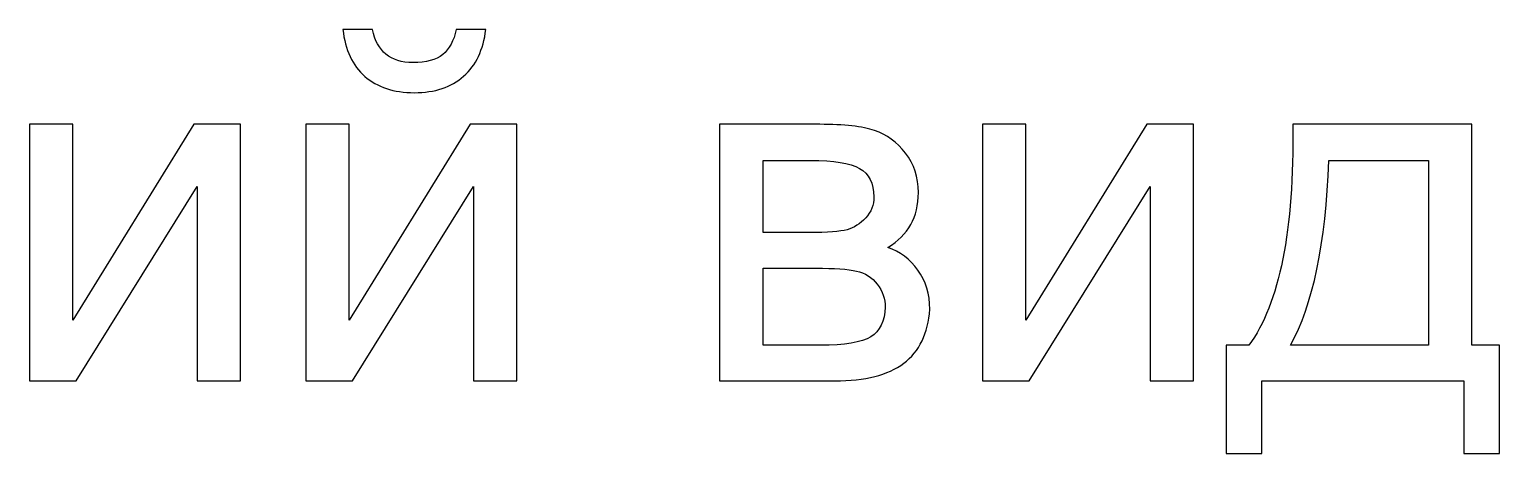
# Model space of a CAD drawing. Header units: millimetres. Extents: x 599 to 6075, y -2288 to 200.
# Drawn here: x 1485.3 to 1598, y 166.7 to 199.2 of the extents above; entities that cross this region are included whole.
import ezdxf

# ---------------------------------------------------------------- set-up
doc = ezdxf.new("R2010")
doc.units = ezdxf.units.MM
doc.header["$MEASUREMENT"] = 0
doc.layers.add('layer 1', color=7, linetype='Continuous')

msp = doc.modelspace()

# ---------------------------------------------------------------- linework, layer by layer
at = {"layer": 'layer 1', "color": 250}
for points, knots in [([(1518.0064, 199.2148), (1518.0064, 199.2148), (1520.282, 199.2148), (1520.282, 199.2148), (1520.282, 199.2148), (1520.0987, 197.6534), (1519.5298, 196.4524), (1518.5816, 195.618), (1518.5816, 195.618), (1517.6334, 194.7772), (1516.3755, 194.36), (1514.8015, 194.36), (1514.8015, 194.36), (1513.2212, 194.36), (1511.9569, 194.7772), (1511.0151, 195.6053), (1511.0151, 195.6053), (1510.0732, 196.4397), (1509.5043, 197.6408), (1509.321, 199.2148), (1509.321, 199.2148), (1509.321, 199.2148), (1511.5966, 199.2148), (1511.5966, 199.2148), (1511.5966, 199.2148), (1511.7673, 198.3614), (1512.115, 197.7229), (1512.627, 197.3057), (1512.627, 197.3057), (1513.139, 196.8822), (1513.8344, 196.6736), (1514.7004, 196.6736), (1514.7004, 196.6736), (1515.7054, 196.6736), (1516.464, 196.8759), (1516.976, 197.2868), (1516.976, 197.2868), (1517.488, 197.6913), (1517.8357, 198.3361), (1518.0064, 199.2148)], [0, 0, 0, 0, 0.09090909, 0.09090909, 0.09090909, 0.09090909, 0.18181818, 0.18181818, 0.18181818, 0.18181818, 0.27272727, 0.27272727, 0.27272727, 0.27272727, 0.36363636, 0.36363636, 0.36363636, 0.36363636, 0.45454545, 0.45454545, 0.45454545, 0.45454545, 0.54545455, 0.54545455, 0.54545455, 0.54545455, 0.63636364, 0.63636364, 0.63636364, 0.63636364, 0.72727273, 0.72727273, 0.72727273, 0.72727273, 0.81818182, 0.81818182, 0.81818182, 0.81818182, 1, 1, 1, 1]), ([(1485.2876, 191.9327), (1485.2876, 191.9327), (1488.6252, 191.9327), (1488.6252, 191.9327), (1488.6252, 191.9327), (1488.6252, 191.9327), (1488.6252, 176.9197), (1488.6252, 176.9197), (1488.6252, 176.9197), (1488.6252, 176.9197), (1497.8985, 191.9327), (1497.8985, 191.9327), (1497.8985, 191.9327), (1497.8985, 191.9327), (1501.4827, 191.9327), (1501.4827, 191.9327), (1501.4827, 191.9327), (1501.4827, 191.9327), (1501.4827, 172.2483), (1501.4827, 172.2483), (1501.4827, 172.2483), (1501.4827, 172.2483), (1498.145, 172.2483), (1498.145, 172.2483), (1498.145, 172.2483), (1498.145, 172.2483), (1498.145, 187.1665), (1498.145, 187.1665), (1498.145, 187.1665), (1498.145, 187.1665), (1488.8844, 172.2483), (1488.8844, 172.2483), (1488.8844, 172.2483), (1488.8844, 172.2483), (1485.2876, 172.2483), (1485.2876, 172.2483), (1485.2876, 172.2483), (1485.2876, 172.2483), (1485.2876, 191.9327), (1485.2876, 191.9327)], [0, 0, 0, 0, 0.09090909, 0.09090909, 0.09090909, 0.09090909, 0.18181818, 0.18181818, 0.18181818, 0.18181818, 0.27272727, 0.27272727, 0.27272727, 0.27272727, 0.36363636, 0.36363636, 0.36363636, 0.36363636, 0.45454545, 0.45454545, 0.45454545, 0.45454545, 0.54545455, 0.54545455, 0.54545455, 0.54545455, 0.63636364, 0.63636364, 0.63636364, 0.63636364, 0.72727273, 0.72727273, 0.72727273, 0.72727273, 0.81818182, 0.81818182, 0.81818182, 0.81818182, 1, 1, 1, 1]), ([(1506.4764, 191.9327), (1506.4764, 191.9327), (1509.814, 191.9327), (1509.814, 191.9327), (1509.814, 191.9327), (1509.814, 191.9327), (1509.814, 176.9197), (1509.814, 176.9197), (1509.814, 176.9197), (1509.814, 176.9197), (1519.0873, 191.9327), (1519.0873, 191.9327), (1519.0873, 191.9327), (1519.0873, 191.9327), (1522.6715, 191.9327), (1522.6715, 191.9327), (1522.6715, 191.9327), (1522.6715, 191.9327), (1522.6715, 172.2483), (1522.6715, 172.2483), (1522.6715, 172.2483), (1522.6715, 172.2483), (1519.3338, 172.2483), (1519.3338, 172.2483), (1519.3338, 172.2483), (1519.3338, 172.2483), (1519.3338, 187.1665), (1519.3338, 187.1665), (1519.3338, 187.1665), (1519.3338, 187.1665), (1510.0732, 172.2483), (1510.0732, 172.2483), (1510.0732, 172.2483), (1510.0732, 172.2483), (1506.4764, 172.2483), (1506.4764, 172.2483), (1506.4764, 172.2483), (1506.4764, 172.2483), (1506.4764, 191.9327), (1506.4764, 191.9327)], [0, 0, 0, 0, 0.09090909, 0.09090909, 0.09090909, 0.09090909, 0.18181818, 0.18181818, 0.18181818, 0.18181818, 0.27272727, 0.27272727, 0.27272727, 0.27272727, 0.36363636, 0.36363636, 0.36363636, 0.36363636, 0.45454545, 0.45454545, 0.45454545, 0.45454545, 0.54545455, 0.54545455, 0.54545455, 0.54545455, 0.63636364, 0.63636364, 0.63636364, 0.63636364, 0.72727273, 0.72727273, 0.72727273, 0.72727273, 0.81818182, 0.81818182, 0.81818182, 0.81818182, 1, 1, 1, 1]), ([(1538.2027, 191.9327), (1538.2027, 191.9327), (1545.883, 191.9327), (1545.883, 191.9327), (1545.883, 191.9327), (1547.7668, 191.9327), (1549.1701, 191.7746), (1550.093, 191.4586), (1550.093, 191.4586), (1551.0096, 191.1425), (1551.7997, 190.5673), (1552.4571, 189.7266), (1552.4571, 189.7266), (1553.1209, 188.8795), (1553.4496, 187.8744), (1553.4496, 186.6987), (1553.4496, 186.6987), (1553.4496, 185.7568), (1553.2536, 184.935), (1552.868, 184.2397), (1552.868, 184.2397), (1552.4761, 183.5381), (1551.8945, 182.9502), (1551.1107, 182.4824), (1551.1107, 182.4824), (1552.0336, 182.1727), (1552.7985, 181.5974), (1553.4116, 180.7504), (1553.4116, 180.7504), (1554.0185, 179.9097), (1554.3219, 178.9046), (1554.3219, 177.7478), (1554.3219, 177.7478), (1554.2018, 175.883), (1553.5317, 174.4987), (1552.3244, 173.601), (1552.3244, 173.601), (1551.117, 172.6971), (1549.3597, 172.2483), (1547.0588, 172.2483), (1547.0588, 172.2483), (1547.0588, 172.2483), (1538.2027, 172.2483), (1538.2027, 172.2483), (1538.2027, 172.2483), (1538.2027, 172.2483), (1538.2027, 191.9327), (1538.2027, 191.9327)], [0, 0, 0, 0, 0.07692308, 0.07692308, 0.07692308, 0.07692308, 0.15384615, 0.15384615, 0.15384615, 0.15384615, 0.23076923, 0.23076923, 0.23076923, 0.23076923, 0.30769231, 0.30769231, 0.30769231, 0.30769231, 0.38461538, 0.38461538, 0.38461538, 0.38461538, 0.46153846, 0.46153846, 0.46153846, 0.46153846, 0.53846154, 0.53846154, 0.53846154, 0.53846154, 0.61538462, 0.61538462, 0.61538462, 0.61538462, 0.69230769, 0.69230769, 0.69230769, 0.69230769, 0.76923077, 0.76923077, 0.76923077, 0.76923077, 0.84615385, 0.84615385, 0.84615385, 0.84615385, 1, 1, 1, 1]), ([(1558.3548, 191.9327), (1558.3548, 191.9327), (1561.6924, 191.9327), (1561.6924, 191.9327), (1561.6924, 191.9327), (1561.6924, 191.9327), (1561.6924, 176.9197), (1561.6924, 176.9197), (1561.6924, 176.9197), (1561.6924, 176.9197), (1570.9657, 191.9327), (1570.9657, 191.9327), (1570.9657, 191.9327), (1570.9657, 191.9327), (1574.5499, 191.9327), (1574.5499, 191.9327), (1574.5499, 191.9327), (1574.5499, 191.9327), (1574.5499, 172.2483), (1574.5499, 172.2483), (1574.5499, 172.2483), (1574.5499, 172.2483), (1571.2122, 172.2483), (1571.2122, 172.2483), (1571.2122, 172.2483), (1571.2122, 172.2483), (1571.2122, 187.1665), (1571.2122, 187.1665), (1571.2122, 187.1665), (1571.2122, 187.1665), (1561.9516, 172.2483), (1561.9516, 172.2483), (1561.9516, 172.2483), (1561.9516, 172.2483), (1558.3548, 172.2483), (1558.3548, 172.2483), (1558.3548, 172.2483), (1558.3548, 172.2483), (1558.3548, 191.9327), (1558.3548, 191.9327)], [0, 0, 0, 0, 0.09090909, 0.09090909, 0.09090909, 0.09090909, 0.18181818, 0.18181818, 0.18181818, 0.18181818, 0.27272727, 0.27272727, 0.27272727, 0.27272727, 0.36363636, 0.36363636, 0.36363636, 0.36363636, 0.45454545, 0.45454545, 0.45454545, 0.45454545, 0.54545455, 0.54545455, 0.54545455, 0.54545455, 0.63636364, 0.63636364, 0.63636364, 0.63636364, 0.72727273, 0.72727273, 0.72727273, 0.72727273, 0.81818182, 0.81818182, 0.81818182, 0.81818182, 1, 1, 1, 1]), ([(1582.1606, 191.9327), (1582.1606, 191.9327), (1595.8904, 191.9327), (1595.8904, 191.9327), (1595.8904, 191.9327), (1595.8904, 191.9327), (1595.8904, 174.9791), (1595.8904, 174.9791), (1595.8904, 174.9791), (1595.8904, 174.9791), (1598.0143, 174.9791), (1598.0143, 174.9791), (1598.0143, 174.9791), (1598.0143, 174.9791), (1598.0143, 166.673), (1598.0143, 166.673), (1598.0143, 166.673), (1598.0143, 166.673), (1595.2835, 166.673), (1595.2835, 166.673), (1595.2835, 166.673), (1595.2835, 166.673), (1595.2835, 172.2483), (1595.2835, 172.2483), (1595.2835, 172.2483), (1595.2835, 172.2483), (1579.7712, 172.2483), (1579.7712, 172.2483), (1579.7712, 172.2483), (1579.7712, 172.2483), (1579.7712, 166.673), (1579.7712, 166.673), (1579.7712, 166.673), (1579.7712, 166.673), (1577.0404, 166.673), (1577.0404, 166.673), (1577.0404, 166.673), (1577.0404, 166.673), (1577.0404, 174.9791), (1577.0404, 174.9791), (1577.0404, 174.9791), (1577.0404, 174.9791), (1578.7851, 174.9791), (1578.7851, 174.9791), (1578.7851, 174.9791), (1581.1366, 178.1713), (1582.2618, 183.8225), (1582.1606, 191.9327)], [0, 0, 0, 0, 0.07692308, 0.07692308, 0.07692308, 0.07692308, 0.15384615, 0.15384615, 0.15384615, 0.15384615, 0.23076923, 0.23076923, 0.23076923, 0.23076923, 0.30769231, 0.30769231, 0.30769231, 0.30769231, 0.38461538, 0.38461538, 0.38461538, 0.38461538, 0.46153846, 0.46153846, 0.46153846, 0.46153846, 0.53846154, 0.53846154, 0.53846154, 0.53846154, 0.61538462, 0.61538462, 0.61538462, 0.61538462, 0.69230769, 0.69230769, 0.69230769, 0.69230769, 0.76923077, 0.76923077, 0.76923077, 0.76923077, 0.84615385, 0.84615385, 0.84615385, 0.84615385, 1, 1, 1, 1]), ([(1541.5403, 183.6266), (1541.5403, 183.6266), (1545.0802, 183.6266), (1545.0802, 183.6266), (1545.0802, 183.6266), (1546.4899, 183.6266), (1547.4633, 183.7024), (1547.988, 183.8478), (1547.988, 183.8478), (1548.519, 183.9995), (1548.9931, 184.2966), (1549.4103, 184.7517), (1549.4103, 184.7517), (1549.8275, 185.2005), (1550.0361, 185.7442), (1550.0361, 186.3763), (1550.0361, 186.3763), (1550.0361, 187.4193), (1549.6695, 188.1399), (1548.9425, 188.5508), (1548.9425, 188.5508), (1548.2093, 188.9617), (1546.9576, 189.164), (1545.1877, 189.164), (1545.1877, 189.164), (1545.1877, 189.164), (1541.5403, 189.164), (1541.5403, 189.164), (1541.5403, 189.164), (1541.5403, 189.164), (1541.5403, 183.6266), (1541.5403, 183.6266)], [0, 0, 0, 0, 0.11111111, 0.11111111, 0.11111111, 0.11111111, 0.22222222, 0.22222222, 0.22222222, 0.22222222, 0.33333333, 0.33333333, 0.33333333, 0.33333333, 0.44444444, 0.44444444, 0.44444444, 0.44444444, 0.55555556, 0.55555556, 0.55555556, 0.55555556, 0.66666667, 0.66666667, 0.66666667, 0.66666667, 0.77777778, 0.77777778, 0.77777778, 0.77777778, 1, 1, 1, 1]), ([(1584.9293, 189.164), (1584.6828, 182.7732), (1583.6967, 178.0449), (1581.971, 174.9791), (1581.971, 174.9791), (1581.971, 174.9791), (1592.5527, 174.9791), (1592.5527, 174.9791), (1592.5527, 174.9791), (1592.5527, 174.9791), (1592.5527, 189.164), (1592.5527, 189.164), (1592.5527, 189.164), (1592.5527, 189.164), (1584.9293, 189.164), (1584.9293, 189.164)], [0, 0, 0, 0, 0.2, 0.2, 0.2, 0.2, 0.4, 0.4, 0.4, 0.4, 0.6, 0.6, 0.6, 0.6, 1, 1, 1, 1]), ([(1541.5403, 174.9791), (1541.5403, 174.9791), (1545.921, 174.9791), (1545.921, 174.9791), (1545.921, 174.9791), (1547.8047, 174.9791), (1549.1006, 175.2003), (1549.8022, 175.6365), (1549.8022, 175.6365), (1550.5039, 176.079), (1550.8705, 176.8312), (1550.9084, 177.9121), (1550.9084, 177.9121), (1550.9084, 178.5379), (1550.7061, 179.1258), (1550.3016, 179.6631), (1550.3016, 179.6631), (1549.8907, 180.2004), (1549.3597, 180.5418), (1548.7086, 180.6808), (1548.7086, 180.6808), (1548.0575, 180.8262), (1547.0082, 180.8958), (1545.567, 180.8958), (1545.567, 180.8958), (1545.567, 180.8958), (1541.5403, 180.8958), (1541.5403, 180.8958), (1541.5403, 180.8958), (1541.5403, 180.8958), (1541.5403, 174.9791), (1541.5403, 174.9791)], [0, 0, 0, 0, 0.11111111, 0.11111111, 0.11111111, 0.11111111, 0.22222222, 0.22222222, 0.22222222, 0.22222222, 0.33333333, 0.33333333, 0.33333333, 0.33333333, 0.44444444, 0.44444444, 0.44444444, 0.44444444, 0.55555556, 0.55555556, 0.55555556, 0.55555556, 0.66666667, 0.66666667, 0.66666667, 0.66666667, 0.77777778, 0.77777778, 0.77777778, 0.77777778, 1, 1, 1, 1])]:
    msp.add_open_spline(points, degree=3, knots=knots, dxfattribs=at)

doc.saveas('drawing.dxf')
